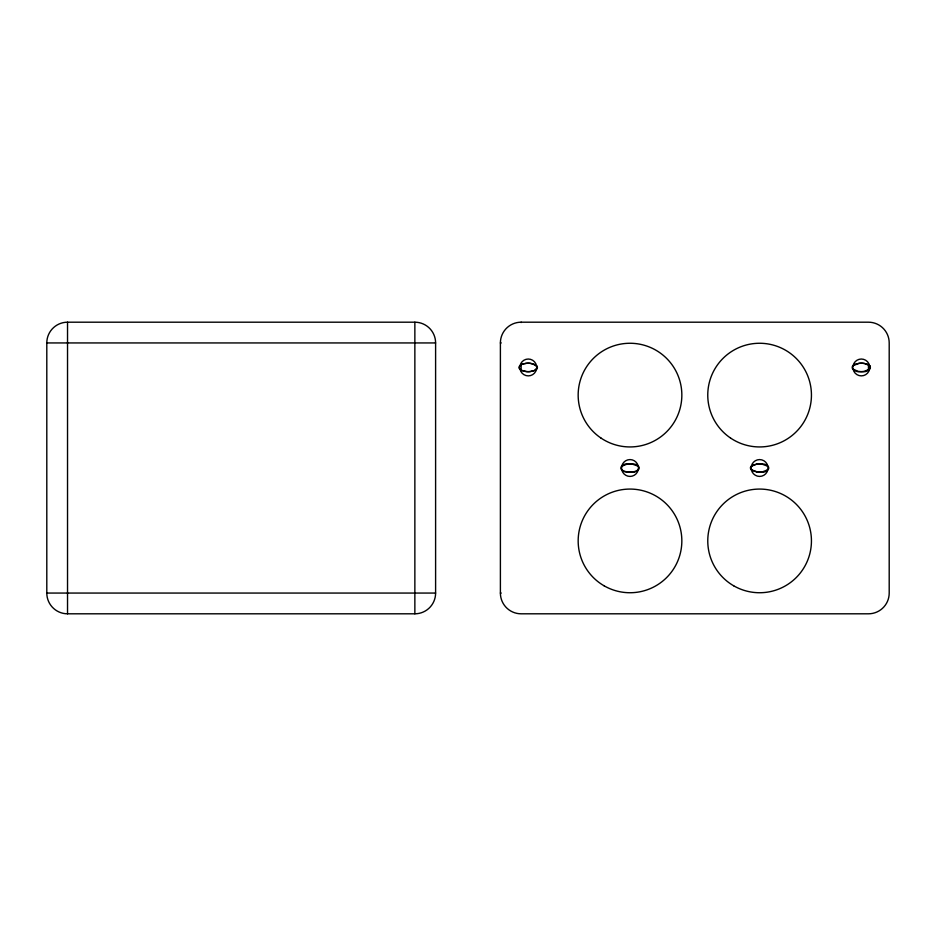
<?xml version="1.0" encoding="UTF-8"?>
<svg xmlns="http://www.w3.org/2000/svg" width="936" height="936" viewBox="0 0 936 936"><rect width="100%" height="100%" fill="white"/><g stroke="black" fill="none" stroke-linecap="round" stroke-linejoin="round"><path stroke-width="1.4" d="M869.567 369.217L863.717 371.51A18.989 18.989 0 0 1 858.347 371.428L853.094 369.217A8.424 8.424 0 0 0 869.567 369.217A2.586 2.586 0 0 0 869.673 365.578L864.314 363.472A18.989 18.989 0 0 0 858.955 363.39L853.094 365.683A8.424 8.424 0 0 1 869.567 365.683M535.31 370.106L536.504 369.217A8.424 8.424 0 0 1 520.03 369.217L521.937 370.469M521.843 364.467L520.03 365.683A8.424 8.424 0 0 1 536.504 365.683L531.25 363.472A18.989 18.989 0 0 0 525.892 363.39L522.44 364.221M534.596 370.469L537.334 367.45L534.678 364.467M636.328 471.019L638.235 469.767A8.424 8.424 0 0 1 621.761 469.767L623.668 471.019M534.678 370.422L530.642 371.51A18.989 18.989 0 0 1 525.283 371.428L522.44 370.679M533.976 370.714L529.916 371.592A19.387 19.387 0 0 1 526.617 371.592L521.843 370.422M635.72 471.264L632.373 472.06A18.989 18.989 0 0 1 627.015 471.978C618.31 472.001 620.954 462.758 628.348 463.858A19.387 19.387 0 0 1 631.648 463.858L638.235 466.233A8.424 8.424 0 0 0 621.761 466.233L627.506 463.952A18.989 18.989 0 0 1 632.982 464.022C641.78 463.952 639.054 473.277 631.648 472.142A19.387 19.387 0 0 1 628.348 472.142L624.277 471.264M524.101 363.706C520.79 363.706 516.894 368.152 521.223 370.106M857.165 363.706C848.964 364.49 853.398 372.797 859.681 371.592A19.387 19.387 0 0 0 862.992 371.592C869.275 372.797 873.709 364.49 865.507 363.706M524.92 363.531L526.617 363.308A19.387 19.387 0 0 1 529.916 363.308L534.093 364.221M857.996 363.531L859.681 363.308A19.387 19.387 0 0 1 862.992 363.308L864.677 363.531M67.532 322.195L414.859 322.195A20.732 20.732 0 0 1 435.603 342.939L435.603 593.061A20.732 20.732 0 0 1 414.859 613.805L67.532 613.805A20.732 20.732 0 0 1 46.8 593.061L46.8 342.939A20.732 20.732 0 0 1 67.532 322.195L67.532 613.805M521.141 322.195L868.468 322.195A20.732 20.732 0 0 1 889.2 342.939L889.2 593.061A20.732 20.732 0 0 1 868.468 613.805L521.141 613.805A20.732 20.732 0 0 1 500.397 593.061L500.397 342.939A20.732 20.732 0 0 1 521.141 322.195L521.141 322.546M46.8 342.939L435.603 342.939M500.397 342.939L501.205 342.939M46.8 593.061L435.603 593.061M500.397 593.061L501.205 593.061M868.468 364.748L868.468 370.562M521.141 364.748L521.141 370.562M414.859 322.195L414.859 613.805M638.34 466.128A2.586 2.586 0 0 1 638.34 469.872M621.668 469.872A2.586 2.586 0 0 1 621.668 466.128M767.941 466.128A2.586 2.586 0 0 1 767.941 469.872M751.269 469.872A2.586 2.586 0 0 1 751.269 466.128M853 369.322A2.586 2.586 0 0 1 853 365.578M536.597 365.578A2.586 2.586 0 0 1 536.597 369.322M519.925 369.322A2.586 2.586 0 0 1 519.925 365.578M750.567 467.626L752.006 470.305L756.616 471.978A18.989 18.989 0 0 0 761.974 472.06L767.836 469.767A8.424 8.424 0 0 1 751.362 469.767L757.949 472.142A19.387 19.387 0 0 0 761.249 472.142C769.029 473.335 770.971 463.917 762.583 464.022A18.989 18.989 0 0 0 757.224 463.94L751.362 466.233A8.424 8.424 0 0 1 767.836 466.233L761.249 463.858A19.387 19.387 0 0 0 757.949 463.858L753.188 465.016L750.567 467.626M604.083 585.796A51.843 51.843 0 0 0 681.841 540.903A51.843 51.843 0 0 0 604.083 496.01A51.843 51.843 0 0 0 604.083 585.796M600.947 438.036A51.843 51.843 0 0 0 681.712 398.795A51.843 51.843 0 0 0 607.347 348.473A51.843 51.843 0 0 0 600.947 438.036M733.684 585.796A51.843 51.843 0 0 0 811.442 540.903A51.843 51.843 0 0 0 733.684 496.01A51.843 51.843 0 0 0 733.684 585.796M730.548 438.036A51.843 51.843 0 0 0 811.313 398.795A51.843 51.843 0 0 0 736.948 348.473A51.843 51.843 0 0 0 730.548 438.036"/></g></svg>
